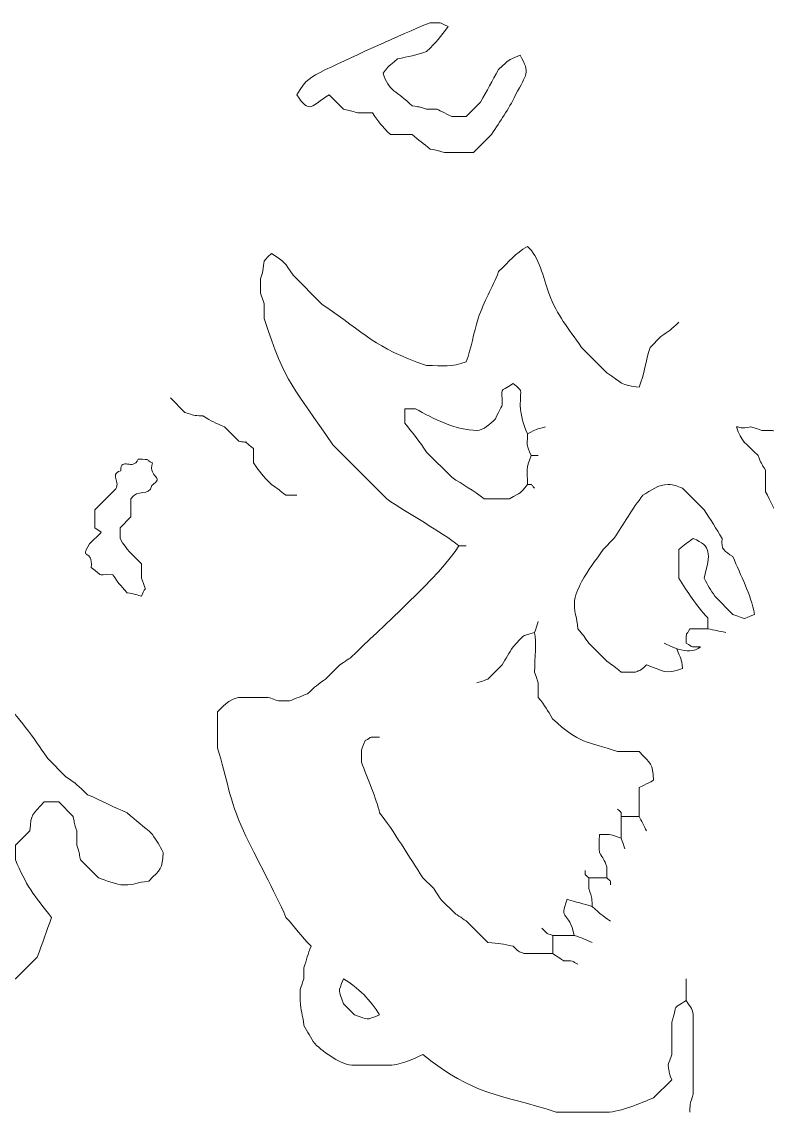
# Model space of a CAD drawing. Header units: millimetres. Extents: x -198 to 206, y -82 to 144.
# Drawn here: x 25.78 to 57.51, y 66.61 to 112.99 of the extents above; entities that cross this region are included whole.
import ezdxf

# ---------------------------------------------------------------- set-up
doc = ezdxf.new("R2010")
doc.units = ezdxf.units.MM
doc.header["$MEASUREMENT"] = 0
doc.layers.add('svg2', color=7, linetype='Continuous')

msp = doc.modelspace()

# ---------------------------------------------------------------- linework, layer by layer
at = {"layer": 'svg2', "lineweight": 9}
for points, knots in [([(46.9948, 111.5713), (46.3768, 111.3093), (46.6095, 111.4521), (46.074, 110.9573), (46.074, 110.9573), (45.7895, 110.4812), (45.5922, 110.052), (45.3067, 109.5762), (45.3067, 109.5762), (45.3067, 109.5762), (44.6929, 108.962), (44.6929, 108.962), (44.6929, 108.962), (44.6929, 108.962), (44.079, 108.962), (44.079, 108.962), (44.079, 108.962), (43.9808, 109.0183), (43.5716, 109.2136), (43.4658, 109.2694), (43.4658, 109.2694), (43.4658, 109.2694), (43.0048, 109.2694), (43.0048, 109.2694), (43.0048, 109.2694), (42.6278, 109.405), (42.7419, 109.3552), (42.391, 109.4228), (42.391, 109.4228), (41.7542, 110.0459), (41.3812, 110.0453), (41.1639, 110.8035), (41.1639, 110.8035), (41.4416, 111.1759), (41.348, 111.0617), (41.7771, 111.4177), (41.7771, 111.4177), (42.215, 111.5007), (42.591, 111.5901), (43.0048, 111.7247), (43.0048, 111.7247), (43.4458, 112.1656), (43.5992, 112.3166), (43.9256, 112.7984), (43.9256, 112.7984), (43.4355, 112.9927), (43.7793, 112.9391), (43.1582, 112.9518), (43.1582, 112.9518), (41.7669, 112.3943), (40.0855, 111.5984), (38.708, 110.9573), (38.708, 110.9573), (38.018, 110.588), (37.9095, 110.5845), (37.4803, 109.8832), (37.4803, 109.8832), (38.0589, 109.03), (38.0906, 109.4285), (38.862, 109.8832), (38.862, 109.8832), (38.862, 109.8832), (39.4752, 109.2694), (39.4752, 109.2694), (39.4752, 109.2694), (39.8047, 109.1998), (39.7393, 109.2316), (40.0891, 109.1158), (40.0891, 109.1158), (40.0891, 109.1158), (40.7029, 109.1154), (40.7029, 109.1154), (40.7029, 109.1154), (40.9945, 108.6846), (41.0753, 108.5982), (41.4703, 108.1947), (41.4703, 108.1947), (41.4703, 108.1947), (42.391, 108.1947), (42.391, 108.1947), (42.391, 108.1947), (42.6754, 107.9654), (42.8743, 107.811), (43.1582, 107.5813), (43.1582, 107.5813), (43.4882, 107.5117), (43.4227, 107.544), (43.7721, 107.4273), (43.7721, 107.4273), (43.7721, 107.4273), (44.9997, 107.4279), (44.9997, 107.4279), (44.9997, 107.4279), (44.9997, 107.4279), (45.7676, 108.1947), (45.7676, 108.1947), (45.7676, 108.1947), (46.1631, 108.8003), (46.4719, 109.2263), (46.8003, 109.8827), (46.8003, 109.8827), (47.2684, 110.8187), (47.4321, 110.7645), (46.9948, 111.5713)], [0, 0, 0, 0, 0.037037, 0.037037, 0.037037, 0.037037, 0.0740741, 0.0740741, 0.0740741, 0.0740741, 0.1111111, 0.1111111, 0.1111111, 0.1111111, 0.1481481, 0.1481481, 0.1481481, 0.1481481, 0.1851852, 0.1851852, 0.1851852, 0.1851852, 0.2222222, 0.2222222, 0.2222222, 0.2222222, 0.2592593, 0.2592593, 0.2592593, 0.2592593, 0.2962963, 0.2962963, 0.2962963, 0.2962963, 0.3333333, 0.3333333, 0.3333333, 0.3333333, 0.3703704, 0.3703704, 0.3703704, 0.3703704, 0.4074074, 0.4074074, 0.4074074, 0.4074074, 0.4444444, 0.4444444, 0.4444444, 0.4444444, 0.4814815, 0.4814815, 0.4814815, 0.4814815, 0.5185185, 0.5185185, 0.5185185, 0.5185185, 0.5555556, 0.5555556, 0.5555556, 0.5555556, 0.5925926, 0.5925926, 0.5925926, 0.5925926, 0.6296296, 0.6296296, 0.6296296, 0.6296296, 0.6666667, 0.6666667, 0.6666667, 0.6666667, 0.7037037, 0.7037037, 0.7037037, 0.7037037, 0.7407407, 0.7407407, 0.7407407, 0.7407407, 0.7777778, 0.7777778, 0.7777778, 0.7777778, 0.8148148, 0.8148148, 0.8148148, 0.8148148, 0.8518519, 0.8518519, 0.8518519, 0.8518519, 0.8888889, 0.8888889, 0.8888889, 0.8888889, 0.9259259, 0.9259259, 0.9259259, 0.9259259, 1, 1, 1, 1]), ([(47.3009, 95.4581), (47.1092, 95.9266), (47.0355, 96.1452), (46.994, 96.6857), (46.994, 96.6857), (46.994, 97.4905), (47.1388, 97.2187), (46.6877, 97.606), (46.6877, 97.606), (46.063, 97.1829), (46.2451, 97.5119), (46.2267, 96.6853), (46.2267, 96.6853), (46.2089, 96.6448), (45.9377, 96.1124), (45.9203, 96.0719), (45.9203, 96.0719), (45.706, 95.8985), (45.4446, 95.6116), (45.153, 95.6116), (45.153, 95.6116), (44.2891, 95.6116), (43.2471, 96.1108), (42.5443, 96.5323), (42.5443, 96.5323), (42.5443, 96.5323), (42.0839, 96.5323), (42.0839, 96.5323), (42.0839, 96.5323), (42.0839, 96.5323), (42.0839, 95.9179), (42.0839, 95.9179), (42.0839, 95.9179), (42.4174, 95.5072), (42.7155, 95.118), (43.0047, 94.6908), (43.0047, 94.6908), (43.0047, 94.6908), (44.0782, 93.6161), (44.0782, 93.6161), (44.0782, 93.6161), (44.5643, 93.2984), (44.998, 93.06), (45.4594, 92.6959), (45.4594, 92.6959), (45.4594, 92.6959), (46.5341, 92.6959), (46.5341, 92.6959), (46.5341, 92.6959), (47.0647, 93.0134), (46.9587, 92.8683), (47.3009, 93.3097)], [0, 0, 0, 0, 0.0714286, 0.0714286, 0.0714286, 0.0714286, 0.1428571, 0.1428571, 0.1428571, 0.1428571, 0.2142857, 0.2142857, 0.2142857, 0.2142857, 0.2857143, 0.2857143, 0.2857143, 0.2857143, 0.3571429, 0.3571429, 0.3571429, 0.3571429, 0.4285714, 0.4285714, 0.4285714, 0.4285714, 0.5, 0.5, 0.5, 0.5, 0.5714286, 0.5714286, 0.5714286, 0.5714286, 0.6428571, 0.6428571, 0.6428571, 0.6428571, 0.7142857, 0.7142857, 0.7142857, 0.7142857, 0.7857143, 0.7857143, 0.7857143, 0.7857143, 0.8571429, 0.8571429, 0.8571429, 0.8571429, 1, 1, 1, 1]), ([(47.7615, 94.537), (47.7615, 94.537), (47.4546, 94.5374), (47.4546, 94.5374), (47.4546, 94.5374), (47.2506, 95.0617), (47.3012, 94.827), (47.3012, 95.4581), (47.3012, 95.4581), (47.7585, 95.6981), (47.607, 95.6393), (48.0689, 95.7647)], [0, 0, 0, 0, 0.25, 0.25, 0.25, 0.25, 0.5, 0.5, 0.5, 0.5, 1, 1, 1, 1]), ([(57.1229, 94.5374), (57.2421, 94.2049), (57.2585, 94.2132), (57.4298, 93.9236), (57.4298, 93.9236), (57.4298, 93.9236), (57.4298, 93.0029), (57.4298, 93.0029), (57.4298, 93.0029), (57.9214, 92.1825), (57.9413, 91.4003), (58.9644, 91.7751), (58.9644, 91.7751), (58.8749, 92.2474), (58.8503, 92.2811), (58.6574, 92.6955), (58.6574, 92.6955), (59.0538, 93.1983), (58.9858, 92.9901), (59.1174, 93.6166), (59.1174, 93.6166), (59.5292, 94.028), (59.9143, 94.3227), (60.1921, 94.691), (60.1921, 94.691), (59.9655, 95.4628), (60.082, 95.2873), (59.2708, 95.3043), (59.2708, 95.3043), (59.2621, 95.3084), (58.8365, 95.4484), (58.811, 95.4581), (58.811, 95.4581), (58.811, 95.4581), (58.197, 95.4581), (58.197, 95.4581), (58.197, 95.4581), (58.1879, 95.4618), (57.7623, 95.602), (57.7362, 95.6117), (57.7362, 95.6117), (57.7362, 95.6117), (57.2763, 95.6117), (57.2763, 95.6117), (57.2763, 95.6117), (57.2672, 95.6147), (56.8416, 95.7554), (56.8155, 95.7647), (56.8155, 95.7647), (56.3628, 95.67), (56.3531, 95.756), (56.2017, 95.7647), (56.2017, 95.7647), (56.3909, 95.1088), (56.5888, 95.0827), (57.1229, 94.5374)], [0, 0, 0, 0, 0.0666667, 0.0666667, 0.0666667, 0.0666667, 0.1333333, 0.1333333, 0.1333333, 0.1333333, 0.2, 0.2, 0.2, 0.2, 0.2666667, 0.2666667, 0.2666667, 0.2666667, 0.3333333, 0.3333333, 0.3333333, 0.3333333, 0.4, 0.4, 0.4, 0.4, 0.4666667, 0.4666667, 0.4666667, 0.4666667, 0.5333333, 0.5333333, 0.5333333, 0.5333333, 0.6, 0.6, 0.6, 0.6, 0.6666667, 0.6666667, 0.6666667, 0.6666667, 0.7333333, 0.7333333, 0.7333333, 0.7333333, 0.8, 0.8, 0.8, 0.8, 0.8666667, 0.8666667, 0.8666667, 0.8666667, 1, 1, 1, 1]), ([(29.1651, 91.2705), (29.1651, 91.2705), (28.6582, 90.7841), (28.6582, 90.7841), (28.6582, 90.7841), (28.2081, 90.0485), (28.8158, 90.6234), (28.7329, 89.7799), (28.7329, 89.7799), (29.3238, 89.3594), (28.8296, 89.4908), (29.6536, 89.473), (29.6536, 89.473), (29.9033, 89.099), (29.9361, 89.0648), (30.267, 88.7056), (30.267, 88.7056), (30.5974, 88.6366), (30.5315, 88.6684), (30.8808, 88.5527), (30.8808, 88.5527), (31.0726, 89.1533), (31.109, 88.567), (30.8808, 89.32), (30.8808, 89.32), (30.8808, 89.32), (30.8808, 89.9338), (30.8808, 89.9338), (30.8808, 89.9338), (30.4313, 90.384), (30.2767, 90.4909), (29.9606, 91.0075), (29.9606, 91.0075), (29.9606, 91.0075), (29.9606, 91.4679), (29.9606, 91.4679), (29.9606, 91.4679), (29.9606, 91.4679), (30.421, 91.9283), (30.421, 91.9283), (30.421, 91.9283), (30.421, 91.9283), (30.421, 92.6956), (30.421, 92.6956), (30.421, 92.6956), (30.6926, 93.157), (31.2025, 92.7616), (31.3095, 93.2681), (31.3095, 93.2681), (31.9152, 93.6864), (31.1422, 93.5514), (31.3417, 94.2301)], [0, 0, 0, 0, 0.0714286, 0.0714286, 0.0714286, 0.0714286, 0.1428571, 0.1428571, 0.1428571, 0.1428571, 0.2142857, 0.2142857, 0.2142857, 0.2142857, 0.2857143, 0.2857143, 0.2857143, 0.2857143, 0.3571429, 0.3571429, 0.3571429, 0.3571429, 0.4285714, 0.4285714, 0.4285714, 0.4285714, 0.5, 0.5, 0.5, 0.5, 0.5714286, 0.5714286, 0.5714286, 0.5714286, 0.6428571, 0.6428571, 0.6428571, 0.6428571, 0.7142857, 0.7142857, 0.7142857, 0.7142857, 0.7857143, 0.7857143, 0.7857143, 0.7857143, 0.8571429, 0.8571429, 0.8571429, 0.8571429, 1, 1, 1, 1]), ([(29.1527, 91.2804), (29.1527, 91.2804), (28.8862, 91.4682), (28.8862, 91.4682), (28.8862, 91.4682), (28.8862, 91.4682), (28.8862, 92.2355), (28.8862, 92.2355), (28.8862, 92.2355), (28.8862, 92.2355), (29.6535, 93.0023), (29.6535, 93.0023), (29.6535, 93.0023), (30.1349, 93.3168), (29.4406, 93.7445), (29.9927, 93.8913), (29.9927, 93.8913), (29.9927, 94.522), (30.5241, 93.8585), (30.7277, 94.3834), (30.7277, 94.3834), (31.32, 94.3834), (31.029, 94.3543), (31.3416, 94.2304)], [0, 0, 0, 0, 0.1428571, 0.1428571, 0.1428571, 0.1428571, 0.2857143, 0.2857143, 0.2857143, 0.2857143, 0.4285714, 0.4285714, 0.4285714, 0.4285714, 0.5714286, 0.5714286, 0.5714286, 0.5714286, 0.7142857, 0.7142857, 0.7142857, 0.7142857, 1, 1, 1, 1]), ([(47.4553, 94.5374), (47.2272, 93.9503), (47.3019, 93.9738), (47.3013, 93.3098), (47.3013, 93.3098), (47.5279, 93.3098), (47.419, 93.3456), (47.6087, 93.1563)], [0, 0, 0, 0, 0.3333333, 0.3333333, 0.3333333, 0.3333333, 1, 1, 1, 1]), ([(53.6655, 86.3146), (53.815, 85.8639), (53.864, 85.9682), (53.9014, 85.4833), (53.9014, 85.4833), (53.1531, 85.1933), (53.1217, 85.3754), (52.3667, 85.6367), (52.3667, 85.6367), (52.0476, 85.3182), (52.0885, 85.4331), (51.9064, 85.3293), (51.9064, 85.3293), (51.9064, 85.3293), (51.2921, 85.3299), (51.2921, 85.3299), (51.2921, 85.3299), (51.0163, 85.5478), (50.9591, 85.6025), (50.6788, 85.7903), (50.6788, 85.7903), (50.6788, 85.7903), (49.9114, 86.5575), (49.9114, 86.5575), (49.9114, 86.5575), (49.7253, 86.8476), (49.6751, 86.8936), (49.4511, 87.1714), (49.4511, 87.1714), (49.4082, 87.7279), (49.2977, 87.7269), (49.2977, 88.2451), (49.2977, 88.2451), (49.2977, 88.6123), (49.4648, 88.867), (49.6045, 89.1663), (49.6045, 89.1663), (49.8956, 89.7111), (50.181, 90.0379), (50.5248, 90.547), (50.5248, 90.547), (50.5248, 90.547), (50.9856, 91.0078), (50.9856, 91.0078), (50.9856, 91.0078), (51.3749, 91.6032), (51.7786, 92.2979), (52.2133, 92.8489), (52.2133, 92.8489), (52.5571, 93.0549), (52.8568, 93.3097), (53.2875, 93.3097), (53.2875, 93.3097), (53.5546, 93.3097), (53.6722, 93.2314), (53.9014, 93.1563), (53.9014, 93.1563), (53.9014, 93.1563), (54.8222, 92.2355), (54.8222, 92.2355), (54.8222, 92.2355), (55.0998, 91.811), (55.3327, 91.4364), (55.5894, 91.0078), (55.5894, 91.0078), (55.5254, 90.5351), (55.682, 90.4855), (56.0483, 90.2405), (56.0483, 90.2405), (56.3761, 89.4225), (56.8023, 88.6701), (56.969, 87.7852), (56.969, 87.7852), (56.3455, 87.5565), (56.7367, 87.5616), (56.0483, 87.7847), (56.0483, 87.7847), (56.0483, 87.7847), (55.2809, 88.5525), (55.2809, 88.5525), (55.2809, 88.5525), (55.0958, 88.8298), (54.9741, 89.0333), (54.8206, 89.3197), (54.8206, 89.3197), (55.1106, 90.3961), (55.1188, 90.6988), (54.3612, 91.0078), (54.3612, 91.0078), (54.0712, 90.8221), (54.0257, 90.7715), (53.7474, 90.547), (53.7474, 90.547), (53.7474, 90.547), (53.7474, 89.3197), (53.7474, 89.3197), (53.7474, 89.3197), (54.1485, 88.7069), (54.4513, 88.1996), (54.9756, 87.6318), (54.9756, 87.6318), (54.9756, 87.6318), (54.9756, 87.1714), (54.9756, 87.1714), (54.9756, 87.1714), (55.2775, 87.1131), (55.4406, 87.0763), (55.7429, 87.0174)], [0, 0, 0, 0, 0.0357143, 0.0357143, 0.0357143, 0.0357143, 0.0714286, 0.0714286, 0.0714286, 0.0714286, 0.1071429, 0.1071429, 0.1071429, 0.1071429, 0.1428571, 0.1428571, 0.1428571, 0.1428571, 0.1785714, 0.1785714, 0.1785714, 0.1785714, 0.2142857, 0.2142857, 0.2142857, 0.2142857, 0.25, 0.25, 0.25, 0.25, 0.2857143, 0.2857143, 0.2857143, 0.2857143, 0.3214286, 0.3214286, 0.3214286, 0.3214286, 0.3571429, 0.3571429, 0.3571429, 0.3571429, 0.3928571, 0.3928571, 0.3928571, 0.3928571, 0.4285714, 0.4285714, 0.4285714, 0.4285714, 0.4642857, 0.4642857, 0.4642857, 0.4642857, 0.5, 0.5, 0.5, 0.5, 0.5357143, 0.5357143, 0.5357143, 0.5357143, 0.5714286, 0.5714286, 0.5714286, 0.5714286, 0.6071429, 0.6071429, 0.6071429, 0.6071429, 0.6428571, 0.6428571, 0.6428571, 0.6428571, 0.6785714, 0.6785714, 0.6785714, 0.6785714, 0.7142857, 0.7142857, 0.7142857, 0.7142857, 0.75, 0.75, 0.75, 0.75, 0.7857143, 0.7857143, 0.7857143, 0.7857143, 0.8214286, 0.8214286, 0.8214286, 0.8214286, 0.8571429, 0.8571429, 0.8571429, 0.8571429, 0.8928571, 0.8928571, 0.8928571, 0.8928571, 0.9285714, 0.9285714, 0.9285714, 0.9285714, 1, 1, 1, 1]), ([(54.9744, 87.1713), (54.9744, 87.1713), (54.2065, 87.1713), (54.2065, 87.1713), (54.2065, 87.1713), (54.0644, 86.8404), (54.0537, 87.1298), (54.0537, 86.5575), (54.0537, 86.5575), (54.4076, 86.3875), (54.1196, 86.4039), (54.6669, 86.4039), (54.6669, 86.4039), (54.1753, 85.9488), (53.1333, 86.5575), (53.1333, 86.5575)], [0, 0, 0, 0, 0.2, 0.2, 0.2, 0.2, 0.4, 0.4, 0.4, 0.4, 0.6, 0.6, 0.6, 0.6, 1, 1, 1, 1]), ([(31.3422, 78.4243), (30.935, 78.7998), (30.6752, 78.9692), (30.2674, 79.345), (30.2674, 79.345), (29.6787, 79.5814), (29.1692, 79.876), (28.5799, 80.1124), (28.5799, 80.1124), (28.1764, 80.5068), (28.0904, 80.5881), (27.6592, 80.8791), (27.6592, 80.8791), (27.6592, 80.8791), (26.8918, 81.6469), (26.8918, 81.6469), (26.8918, 81.6469), (26.5425, 82.1635), (25.6028, 83.5304), (25.2039, 83.7954), (25.2039, 83.7954), (24.9854, 83.5191), (24.9307, 83.4619), (24.7435, 83.181), (24.7435, 83.181), (24.7435, 83.181), (24.7435, 82.2602), (24.7435, 82.2602), (24.7435, 82.2602), (24.7466, 82.2511), (24.8878, 81.8255), (24.8965, 81.8005), (24.8965, 81.8005), (24.8965, 81.8005), (24.8965, 80.7257), (24.8965, 80.7257), (24.8965, 80.7257), (24.8965, 80.7257), (24.8965, 80.4187), (24.8965, 80.4187), (24.8965, 80.4187), (24.8965, 79.9721), (24.7915, 80.0019), (24.59, 79.6516), (24.59, 79.6516), (24.59, 79.6516), (23.9762, 79.6516), (23.9762, 79.6516), (23.9762, 79.6516), (23.9762, 79.6516), (23.0554, 80.5723), (23.0554, 80.5723), (23.0554, 80.5723), (22.748, 80.6786), (22.4421, 80.7733), (22.1347, 80.8791), (22.1347, 80.8791), (21.9307, 80.3544), (21.9813, 80.5891), (21.9813, 79.9584), (21.9813, 79.9584), (21.9813, 79.9584), (22.902, 79.0376), (22.902, 79.0376), (22.902, 79.0376), (23.3292, 78.7492), (23.7184, 78.451), (24.1291, 78.1169), (24.1291, 78.1169), (24.1425, 77.5138), (24.1071, 77.7384), (24.2831, 77.1967), (24.2831, 77.1967), (24.2831, 77.1967), (24.2826, 76.7357), (24.2826, 76.7357), (24.2826, 76.7357), (24.2826, 76.7343), (23.8687, 75.6411), (23.8228, 75.5086), (23.8228, 75.5086), (23.8228, 75.5086), (23.2088, 74.8948), (23.2088, 74.8948), (23.2088, 74.8948), (22.9848, 74.8139), (22.8585, 74.7413), (22.5946, 74.7413), (22.5946, 74.7413), (22.5946, 74.7413), (22.1347, 74.7413), (22.1347, 74.7413), (22.1347, 74.7413), (22.1347, 74.7413), (21.2139, 74.7413), (21.2139, 74.7413), (21.2139, 74.7413), (21.2052, 74.7449), (20.7796, 74.8851), (20.7535, 74.8948), (20.7535, 74.8948), (20.1224, 74.8948), (20.3577, 74.9444), (19.8328, 74.7413), (19.8328, 74.7413), (19.9085, 73.97), (19.8379, 74.2881), (20.4466, 73.6667), (20.4466, 73.6667), (21.0886, 73.2824), (23.4417, 72.132), (24.1296, 72.132), (24.1296, 72.132), (24.1296, 72.132), (24.8969, 72.132), (24.8969, 72.132), (24.8969, 72.132), (25.164, 72.132), (25.2816, 72.2103), (25.5107, 72.2856), (25.5107, 72.2856), (25.5107, 72.2856), (26.4315, 73.2067), (26.4315, 73.2067), (26.4315, 73.2067), (26.6648, 73.7889), (26.8402, 74.3025), (27.0454, 74.8948), (27.0454, 74.8948), (26.3242, 75.7834), (25.9205, 76.326), (25.5107, 77.3497), (25.5107, 77.3497), (25.5107, 77.3497), (25.5107, 77.9639), (25.5107, 77.9639), (25.5107, 77.9639), (25.5107, 77.9639), (26.1246, 78.5778), (26.1246, 78.5778), (26.1246, 78.5778), (26.1823, 79.3339), (26.2167, 79.2402), (26.738, 79.805), (26.738, 79.805), (26.738, 79.805), (27.3518, 79.8054), (27.3518, 79.8054), (27.3518, 79.8054), (27.3518, 79.8054), (27.9656, 79.1912), (27.9656, 79.1912), (27.9656, 79.1912), (28.0352, 78.8612), (28.0034, 78.9271), (28.1195, 78.5772), (28.1195, 78.5772), (28.1195, 78.5772), (28.1195, 77.9639), (28.1195, 77.9639), (28.1195, 77.9639), (28.2551, 77.5865), (28.2049, 77.7006), (28.273, 77.3497), (28.273, 77.3497), (28.273, 77.3497), (29.0403, 76.5823), (29.0403, 76.5823), (29.0403, 76.5823), (29.3242, 76.4842), (29.821, 76.276), (30.1145, 76.276), (30.1145, 76.276), (30.6333, 76.2754), (30.6322, 76.3864), (31.1888, 76.4294), (31.1888, 76.4294), (31.7105, 76.9941), (31.7443, 76.9005), (31.8021, 77.6571), (31.8021, 77.6571), (31.6451, 77.9574), (31.5217, 78.1369), (31.3422, 78.4243)], [0, 0, 0, 0, 0.0212766, 0.0212766, 0.0212766, 0.0212766, 0.0425532, 0.0425532, 0.0425532, 0.0425532, 0.0638298, 0.0638298, 0.0638298, 0.0638298, 0.0851064, 0.0851064, 0.0851064, 0.0851064, 0.106383, 0.106383, 0.106383, 0.106383, 0.1276596, 0.1276596, 0.1276596, 0.1276596, 0.1489362, 0.1489362, 0.1489362, 0.1489362, 0.1702128, 0.1702128, 0.1702128, 0.1702128, 0.1914894, 0.1914894, 0.1914894, 0.1914894, 0.212766, 0.212766, 0.212766, 0.212766, 0.2340426, 0.2340426, 0.2340426, 0.2340426, 0.2553191, 0.2553191, 0.2553191, 0.2553191, 0.2765957, 0.2765957, 0.2765957, 0.2765957, 0.2978723, 0.2978723, 0.2978723, 0.2978723, 0.3191489, 0.3191489, 0.3191489, 0.3191489, 0.3404255, 0.3404255, 0.3404255, 0.3404255, 0.3617021, 0.3617021, 0.3617021, 0.3617021, 0.3829787, 0.3829787, 0.3829787, 0.3829787, 0.4042553, 0.4042553, 0.4042553, 0.4042553, 0.4255319, 0.4255319, 0.4255319, 0.4255319, 0.4468085, 0.4468085, 0.4468085, 0.4468085, 0.4680851, 0.4680851, 0.4680851, 0.4680851, 0.4893617, 0.4893617, 0.4893617, 0.4893617, 0.5106383, 0.5106383, 0.5106383, 0.5106383, 0.5319149, 0.5319149, 0.5319149, 0.5319149, 0.5531915, 0.5531915, 0.5531915, 0.5531915, 0.5744681, 0.5744681, 0.5744681, 0.5744681, 0.5957447, 0.5957447, 0.5957447, 0.5957447, 0.6170213, 0.6170213, 0.6170213, 0.6170213, 0.6382979, 0.6382979, 0.6382979, 0.6382979, 0.6595745, 0.6595745, 0.6595745, 0.6595745, 0.6808511, 0.6808511, 0.6808511, 0.6808511, 0.7021277, 0.7021277, 0.7021277, 0.7021277, 0.7234043, 0.7234043, 0.7234043, 0.7234043, 0.7446809, 0.7446809, 0.7446809, 0.7446809, 0.7659574, 0.7659574, 0.7659574, 0.7659574, 0.787234, 0.787234, 0.787234, 0.787234, 0.8085106, 0.8085106, 0.8085106, 0.8085106, 0.8297872, 0.8297872, 0.8297872, 0.8297872, 0.8510638, 0.8510638, 0.8510638, 0.8510638, 0.8723404, 0.8723404, 0.8723404, 0.8723404, 0.893617, 0.893617, 0.893617, 0.893617, 0.9148936, 0.9148936, 0.9148936, 0.9148936, 0.9361702, 0.9361702, 0.9361702, 0.9361702, 0.9574468, 0.9574468, 0.9574468, 0.9574468, 1, 1, 1, 1])]:
    msp.add_open_spline(points, degree=3, knots=knots, dxfattribs=at)
at = {"layer": 'svg2', "color": 1, "lineweight": 9}
for points, knots in [([(44.3867, 90.7006), (43.6511, 91.2816), (42.2218, 92.0847), (41.317, 92.6955), (41.317, 92.6955), (41.317, 92.6955), (39.0156, 94.9973), (39.0156, 94.9973), (39.0156, 94.9973), (37.3618, 97.4455), (37.0233, 97.5206), (36.0999, 100.3684), (36.0999, 100.3684), (36.0999, 100.3684), (36.0999, 100.9826), (36.0999, 100.9826), (36.0999, 100.9826), (36.0963, 100.9913), (35.9556, 101.4171), (35.9465, 101.4426), (35.9465, 101.4426), (35.9465, 101.4426), (35.9465, 102.0564), (35.9465, 102.0564), (35.9465, 102.0564), (36.2027, 102.8472), (35.8933, 102.6897), (36.4069, 103.1311), (36.4069, 103.1311), (37.0233, 102.7537), (36.9373, 102.7879), (37.3276, 102.2099), (37.3276, 102.2099), (37.3276, 102.2099), (38.5552, 100.9826), (38.5552, 100.9826), (38.5552, 100.9826), (40.4924, 99.6737), (40.7184, 99.1652), (43.0055, 98.3734), (43.0055, 98.3734), (43.716, 98.3734), (44.0665, 98.2833), (44.6936, 98.5269), (44.6936, 98.5269), (44.9223, 99.1156), (44.999, 99.7504), (45.205, 100.3684), (45.205, 100.3684), (45.4568, 101.1279), (45.7888, 101.6508), (46.0747, 102.3638), (46.0747, 102.3638), (46.553, 102.8415), (46.7515, 103.101), (47.3023, 103.4375), (47.3023, 103.4375), (47.7975, 103.0253), (47.9766, 102.1039), (48.2186, 101.443), (48.2186, 101.443), (48.5786, 100.4599), (49.0252, 99.9975), (49.6038, 99.1411), (49.6038, 99.1411), (49.6038, 99.1411), (50.6785, 98.0666), (50.6785, 98.0666), (50.6785, 98.0666), (51.3188, 97.6475), (51.2626, 97.5141), (52.0596, 97.4526), (52.0596, 97.4526), (52.2703, 97.9959), (52.3343, 98.5688), (52.52, 99.1411), (52.52, 99.1411), (52.52, 99.1411), (52.9804, 99.6011), (52.9804, 99.6011), (52.9804, 99.6011), (53.3542, 99.8518), (53.3885, 99.8834), (53.7476, 100.2155)], [0, 0, 0, 0, 0.0454545, 0.0454545, 0.0454545, 0.0454545, 0.0909091, 0.0909091, 0.0909091, 0.0909091, 0.1363636, 0.1363636, 0.1363636, 0.1363636, 0.1818182, 0.1818182, 0.1818182, 0.1818182, 0.2272727, 0.2272727, 0.2272727, 0.2272727, 0.2727273, 0.2727273, 0.2727273, 0.2727273, 0.3181818, 0.3181818, 0.3181818, 0.3181818, 0.3636364, 0.3636364, 0.3636364, 0.3636364, 0.4090909, 0.4090909, 0.4090909, 0.4090909, 0.4545455, 0.4545455, 0.4545455, 0.4545455, 0.5, 0.5, 0.5, 0.5, 0.5454545, 0.5454545, 0.5454545, 0.5454545, 0.5909091, 0.5909091, 0.5909091, 0.5909091, 0.6363636, 0.6363636, 0.6363636, 0.6363636, 0.6818182, 0.6818182, 0.6818182, 0.6818182, 0.7272727, 0.7272727, 0.7272727, 0.7272727, 0.7727273, 0.7727273, 0.7727273, 0.7727273, 0.8181818, 0.8181818, 0.8181818, 0.8181818, 0.8636364, 0.8636364, 0.8636364, 0.8636364, 0.9090909, 0.9090909, 0.9090909, 0.9090909, 1, 1, 1, 1]), ([(32.1089, 96.9922), (32.1089, 96.9922), (32.7229, 96.3789), (32.7229, 96.3789), (32.7229, 96.3789), (33.1729, 96.2295), (33.0046, 96.2623), (33.4896, 96.2255), (33.4896, 96.2255), (33.8747, 95.9948), (33.9986, 95.9303), (34.4108, 95.7651), (34.4108, 95.7651), (34.4108, 95.7651), (35.0247, 95.1507), (35.0247, 95.1507), (35.0247, 95.1507), (35.6411, 95.0218), (34.9991, 95.3092), (35.6379, 94.8444), (35.6379, 94.8444), (35.6379, 94.8444), (35.6379, 94.2304), (35.6379, 94.2304), (35.6379, 94.2304), (35.9301, 93.7992), (36.0109, 93.7134), (36.4053, 93.3097), (36.4053, 93.3097), (36.6963, 93.1235), (36.7418, 93.0735), (37.0196, 92.8489), (37.0196, 92.8489), (37.0196, 92.8489), (37.48, 92.8489), (37.48, 92.8489)], [0, 0, 0, 0, 0.1, 0.1, 0.1, 0.1, 0.2, 0.2, 0.2, 0.2, 0.3, 0.3, 0.3, 0.3, 0.4, 0.4, 0.4, 0.4, 0.5, 0.5, 0.5, 0.5, 0.6, 0.6, 0.6, 0.6, 0.7, 0.7, 0.7, 0.7, 0.8, 0.8, 0.8, 0.8, 1, 1, 1, 1]), ([(44.6929, 90.701), (44.6929, 90.701), (44.3859, 90.7006), (44.3859, 90.7006), (44.3859, 90.7006), (43.6145, 89.4396), (40.9812, 87.1423), (39.7822, 85.9432), (39.7822, 85.9432), (39.7643, 85.9345), (39.3485, 85.6532), (39.3218, 85.6369), (39.3218, 85.6369), (39.3218, 85.6369), (38.708, 85.0225), (38.708, 85.0225), (38.708, 85.0225), (38.3341, 84.7724), (38.3003, 84.7406), (37.9413, 84.4091), (37.9413, 84.4091), (37.689, 84.3059), (37.4261, 84.2035), (37.1733, 84.1023), (37.1733, 84.1023), (37.1733, 84.1023), (36.713, 84.1023), (36.713, 84.1023), (36.713, 84.1023), (36.7043, 84.1054), (36.2787, 84.246), (36.2526, 84.2553), (36.2526, 84.2553), (36.2526, 84.2553), (35.4854, 84.2553), (35.4854, 84.2553), (35.4854, 84.2553), (35.4854, 84.2553), (35.1784, 84.2553), (35.1784, 84.2553), (35.1784, 84.2553), (34.6863, 84.2553), (34.4608, 83.9708), (34.1047, 83.6414), (34.1047, 83.6414), (34.1047, 83.6414), (34.1047, 82.1073), (34.1047, 82.1073), (34.1047, 82.1073), (34.5258, 80.8081), (34.5892, 79.9268), (35.2153, 78.5772), (35.2153, 78.5772), (35.7626, 77.3972), (36.5401, 76.0309), (37.0199, 74.8948), (37.0199, 74.8948), (37.4394, 74.4401), (37.644, 74.1281), (38.0941, 73.6667), (38.0941, 73.6667), (37.9468, 73.3059), (37.9075, 73.1167), (37.7873, 72.7459), (37.7873, 72.7459), (37.7873, 72.7459), (37.7873, 72.286), (37.7873, 72.286), (37.7873, 72.286), (37.7836, 72.2769), (37.643, 71.8511), (37.6337, 71.8256), (37.6337, 71.8256), (37.6337, 71.8256), (37.6337, 71.3648), (37.6337, 71.3648), (37.6337, 71.3648), (37.6337, 70.846), (37.7448, 70.847), (37.7873, 70.2911), (37.7873, 70.2911), (37.9447, 70.0246), (38.089, 69.7887), (38.2476, 69.5237), (38.2476, 69.5237), (38.6753, 69.1283), (39.3647, 68.603), (39.9356, 68.603), (39.9356, 68.603), (39.9356, 68.603), (41.3167, 68.603), (41.3167, 68.603), (41.3167, 68.603), (41.8928, 68.6026), (42.3685, 68.8388), (42.8514, 69.0629), (42.8514, 69.0629), (45.0418, 67.2874), (46.1277, 67.3866), (48.5293, 66.6075), (48.5293, 66.6075), (48.5293, 66.6075), (49.1431, 66.6075), (49.1431, 66.6075), (49.1431, 66.6075), (49.1431, 66.6075), (50.6778, 66.6075), (50.6778, 66.6075), (50.6778, 66.6075), (51.2885, 66.6075), (52.1249, 67.0019), (52.6733, 67.2219), (52.6733, 67.2219), (52.6733, 67.2219), (53.4405, 67.9892), (53.4405, 67.9892), (53.4405, 67.9892), (53.3044, 68.3662), (53.3546, 68.2521), (53.2865, 68.6026), (53.2865, 68.6026), (53.2907, 68.6117), (53.4307, 69.0373), (53.4405, 69.0629), (53.4405, 69.0629), (53.4405, 69.0629), (53.4405, 70.4441), (53.4405, 70.4441), (53.4405, 70.4441), (53.7086, 71.2205), (53.4088, 70.9273), (54.0544, 71.3648)], [0, 0, 0, 0, 0.0294118, 0.0294118, 0.0294118, 0.0294118, 0.0588235, 0.0588235, 0.0588235, 0.0588235, 0.0882353, 0.0882353, 0.0882353, 0.0882353, 0.1176471, 0.1176471, 0.1176471, 0.1176471, 0.1470588, 0.1470588, 0.1470588, 0.1470588, 0.1764706, 0.1764706, 0.1764706, 0.1764706, 0.2058824, 0.2058824, 0.2058824, 0.2058824, 0.2352941, 0.2352941, 0.2352941, 0.2352941, 0.2647059, 0.2647059, 0.2647059, 0.2647059, 0.2941176, 0.2941176, 0.2941176, 0.2941176, 0.3235294, 0.3235294, 0.3235294, 0.3235294, 0.3529412, 0.3529412, 0.3529412, 0.3529412, 0.3823529, 0.3823529, 0.3823529, 0.3823529, 0.4117647, 0.4117647, 0.4117647, 0.4117647, 0.4411765, 0.4411765, 0.4411765, 0.4411765, 0.4705882, 0.4705882, 0.4705882, 0.4705882, 0.5, 0.5, 0.5, 0.5, 0.5294118, 0.5294118, 0.5294118, 0.5294118, 0.5588235, 0.5588235, 0.5588235, 0.5588235, 0.5882353, 0.5882353, 0.5882353, 0.5882353, 0.6176471, 0.6176471, 0.6176471, 0.6176471, 0.6470588, 0.6470588, 0.6470588, 0.6470588, 0.6764706, 0.6764706, 0.6764706, 0.6764706, 0.7058824, 0.7058824, 0.7058824, 0.7058824, 0.7352941, 0.7352941, 0.7352941, 0.7352941, 0.7647059, 0.7647059, 0.7647059, 0.7647059, 0.7941176, 0.7941176, 0.7941176, 0.7941176, 0.8235294, 0.8235294, 0.8235294, 0.8235294, 0.8529412, 0.8529412, 0.8529412, 0.8529412, 0.8823529, 0.8823529, 0.8823529, 0.8823529, 0.9117647, 0.9117647, 0.9117647, 0.9117647, 0.9411765, 0.9411765, 0.9411765, 0.9411765, 1, 1, 1, 1]), ([(47.7615, 87.4785), (47.7338, 87.4059), (47.6357, 87.0902), (47.6081, 87.0181), (47.6081, 87.0181), (47.694, 86.5873), (47.6081, 85.9567), (47.6081, 85.3296), (47.6081, 85.3296), (47.6122, 85.3203), (47.7523, 84.8948), (47.7615, 84.8692), (47.7615, 84.8692), (47.7615, 84.8692), (47.7615, 84.2553), (47.7615, 84.2553), (47.7615, 84.2553), (48.0746, 83.8595), (48.1313, 83.7423), (48.3753, 83.3346), (48.3753, 83.3346), (49.5094, 82.2879), (49.8363, 82.3755), (51.1381, 81.9534), (51.1381, 81.9534), (51.1381, 81.9534), (52.0583, 81.9534), (52.0583, 81.9534), (52.0583, 81.9534), (52.5802, 81.3888), (52.6138, 81.4823), (52.6727, 80.7263), (52.6727, 80.7263), (52.5786, 80.6858), (52.1566, 80.4659), (52.0583, 80.4189), (52.0583, 80.4189), (52.0583, 80.4189), (52.0583, 79.1912), (52.0583, 79.1912), (52.0583, 79.1912), (52.1392, 79.0357), (52.285, 78.7324), (52.3653, 78.5774)], [0, 0, 0, 0, 0.0833333, 0.0833333, 0.0833333, 0.0833333, 0.1666667, 0.1666667, 0.1666667, 0.1666667, 0.25, 0.25, 0.25, 0.25, 0.3333333, 0.3333333, 0.3333333, 0.3333333, 0.4166667, 0.4166667, 0.4166667, 0.4166667, 0.5, 0.5, 0.5, 0.5, 0.5833333, 0.5833333, 0.5833333, 0.5833333, 0.6666667, 0.6666667, 0.6666667, 0.6666667, 0.75, 0.75, 0.75, 0.75, 0.8333333, 0.8333333, 0.8333333, 0.8333333, 1, 1, 1, 1]), ([(45.1534, 84.8694), (45.1657, 84.875), (45.6005, 85.0167), (45.6134, 85.0228), (45.6134, 85.0228), (45.6134, 85.0228), (46.2276, 85.6367), (46.2276, 85.6367), (46.2276, 85.6367), (46.3848, 85.9032), (46.5289, 86.138), (46.688, 86.4039), (46.688, 86.4039), (47.2333, 86.9375), (46.953, 86.8291), (47.6087, 87.0173)], [0, 0, 0, 0, 0.2, 0.2, 0.2, 0.2, 0.4, 0.4, 0.4, 0.4, 0.6, 0.6, 0.6, 0.6, 1, 1, 1, 1]), ([(41.0098, 82.5675), (40.4379, 82.5675), (40.7269, 82.5568), (40.3964, 82.4141), (40.3964, 82.4141), (40.1924, 81.8892), (40.243, 82.1239), (40.243, 81.4933), (40.243, 81.4933), (40.4579, 80.8717), (40.8906, 79.9117), (41.0103, 79.3449), (41.0103, 79.3449), (41.6031, 78.5929), (42.2733, 77.4384), (42.8518, 76.5826), (42.8518, 76.5826), (42.8518, 76.5826), (43.3122, 76.1223), (43.3122, 76.1223), (43.3122, 76.1223), (43.3213, 76.1044), (43.6022, 75.688), (43.619, 75.6619), (43.619, 75.6619), (43.619, 75.6619), (44.233, 75.0481), (44.233, 75.0481), (44.233, 75.0481), (44.2508, 75.0388), (44.6667, 74.7575), (44.6933, 74.7411), (44.6933, 74.7411), (44.6933, 74.7411), (45.6141, 73.8198), (45.6141, 73.8198), (45.6141, 73.8198), (46.0923, 73.8096), (46.256, 73.7487), (46.6882, 73.667), (46.6882, 73.667), (47.0074, 73.3483), (46.9659, 73.4638), (47.1486, 73.36), (47.1486, 73.36), (47.1486, 73.36), (48.3758, 73.36), (48.3758, 73.36)], [0, 0, 0, 0, 0.0769231, 0.0769231, 0.0769231, 0.0769231, 0.1538462, 0.1538462, 0.1538462, 0.1538462, 0.2307692, 0.2307692, 0.2307692, 0.2307692, 0.3076923, 0.3076923, 0.3076923, 0.3076923, 0.3846154, 0.3846154, 0.3846154, 0.3846154, 0.4615385, 0.4615385, 0.4615385, 0.4615385, 0.5384615, 0.5384615, 0.5384615, 0.5384615, 0.6153846, 0.6153846, 0.6153846, 0.6153846, 0.6923077, 0.6923077, 0.6923077, 0.6923077, 0.7692308, 0.7692308, 0.7692308, 0.7692308, 0.8461538, 0.8461538, 0.8461538, 0.8461538, 1, 1, 1, 1]), ([(51.1384, 79.4983), (51.3277, 79.3086), (51.2918, 79.4175), (51.2918, 79.1909), (51.2918, 79.1909), (51.2918, 79.1909), (52.0586, 79.1909), (52.0586, 79.1909)], [0, 0, 0, 0, 0.3333333, 0.3333333, 0.3333333, 0.3333333, 1, 1, 1, 1]), ([(51.2923, 79.1912), (51.2923, 79.1912), (51.2923, 78.2704), (51.2923, 78.2704), (51.2923, 78.2704), (51.32, 78.1982), (51.4181, 77.8827), (51.4457, 77.8105)], [0, 0, 0, 0, 0.3333333, 0.3333333, 0.3333333, 0.3333333, 1, 1, 1, 1]), ([(50.0634, 73.8211), (49.7585, 73.9658), (49.6214, 74.02), (49.2961, 74.1285), (49.2961, 74.1285), (49.066, 75.2201), (48.6341, 74.6937), (48.9892, 75.663), (48.9892, 75.663), (49.3707, 75.5388), (49.6818, 75.4795), (50.0634, 75.3556), (50.0634, 75.3556), (50.024, 75.8605), (50.067, 75.6509), (49.91, 76.123), (49.91, 76.123), (49.91, 76.123), (49.91, 76.5834), (49.91, 76.5834), (49.91, 76.5834), (49.91, 76.5834), (50.6772, 76.5834), (50.6772, 76.5834), (50.6772, 76.5834), (50.6772, 76.5834), (50.6772, 77.0442), (50.6772, 77.0442), (50.6772, 77.0442), (50.558, 77.3762), (50.5416, 77.3675), (50.3704, 77.6575), (50.3704, 77.6575), (50.3386, 78.0602), (50.354, 78.1737), (50.3708, 78.4249), (50.3708, 78.4249), (50.9739, 78.4125), (50.7494, 78.4473), (51.2911, 78.2714)], [0, 0, 0, 0, 0.0909091, 0.0909091, 0.0909091, 0.0909091, 0.1818182, 0.1818182, 0.1818182, 0.1818182, 0.2727273, 0.2727273, 0.2727273, 0.2727273, 0.3636364, 0.3636364, 0.3636364, 0.3636364, 0.4545455, 0.4545455, 0.4545455, 0.4545455, 0.5454545, 0.5454545, 0.5454545, 0.5454545, 0.6363636, 0.6363636, 0.6363636, 0.6363636, 0.7272727, 0.7272727, 0.7272727, 0.7272727, 0.8181818, 0.8181818, 0.8181818, 0.8181818, 1, 1, 1, 1]), ([(49.2966, 74.1273), (49.2966, 74.1273), (48.3759, 74.1273), (48.3759, 74.1273), (48.3759, 74.1273), (48.3759, 74.1273), (48.3759, 73.36), (48.3759, 73.36), (48.3759, 73.36), (48.405, 73.3436), (48.8071, 73.0694), (48.8367, 73.0526), (48.8367, 73.0526), (49.429, 73.0526), (49.1376, 73.0235), (49.4506, 72.9002)], [0, 0, 0, 0, 0.2, 0.2, 0.2, 0.2, 0.4, 0.4, 0.4, 0.4, 0.6, 0.6, 0.6, 0.6, 1, 1, 1, 1]), ([(39.4746, 72.286), (39.2251, 71.641), (39.2587, 71.8762), (39.4752, 71.2112), (39.4752, 71.2112), (39.4752, 71.2112), (39.935, 70.7509), (39.935, 70.7509), (39.935, 70.7509), (40.6, 70.5355), (40.3648, 70.5013), (41.0098, 70.7515), (41.0098, 70.7515), (40.6343, 71.3652), (40.0886, 71.9106), (39.4746, 72.286)], [0, 0, 0, 0, 0.2, 0.2, 0.2, 0.2, 0.4, 0.4, 0.4, 0.4, 0.6, 0.6, 0.6, 0.6, 1, 1, 1, 1]), ([(54.0547, 72.286), (54.0547, 72.286), (54.0547, 71.3652), (54.0547, 71.3652), (54.0547, 71.3652), (54.2583, 71.019), (54.3616, 71.0378), (54.3616, 70.5975), (54.3616, 70.5975), (54.3616, 70.5975), (54.3616, 67.8356), (54.3616, 67.8356), (54.3616, 67.8356), (54.3616, 67.8356), (54.3616, 67.3748), (54.3616, 67.3748), (54.3616, 67.3748), (54.2123, 66.9252), (54.2449, 67.093), (54.2081, 66.6075)], [0, 0, 0, 0, 0.1666667, 0.1666667, 0.1666667, 0.1666667, 0.3333333, 0.3333333, 0.3333333, 0.3333333, 0.5, 0.5, 0.5, 0.5, 0.6666667, 0.6666667, 0.6666667, 0.6666667, 1, 1, 1, 1])]:
    msp.add_open_spline(points, degree=3, knots=knots, dxfattribs=at)
for points in [[(49.911, 76.5825), (49.7218, 76.7719), (49.7576, 76.6634), (49.7576, 76.8894)], [(50.8318, 76.2758), (50.8318, 76.5014), (50.868, 76.393), (50.6788, 76.5828)], [(50.0634, 75.3546), (50.423, 75.0237), (50.4568, 74.991), (50.8307, 74.7408)], [(47.9154, 74.4336), (48.2141, 74.1353), (48.0708, 74.2417), (48.3758, 74.1266)]]:
    msp.add_open_spline(points, degree=3, dxfattribs=at)

doc.saveas('drawing.dxf')
